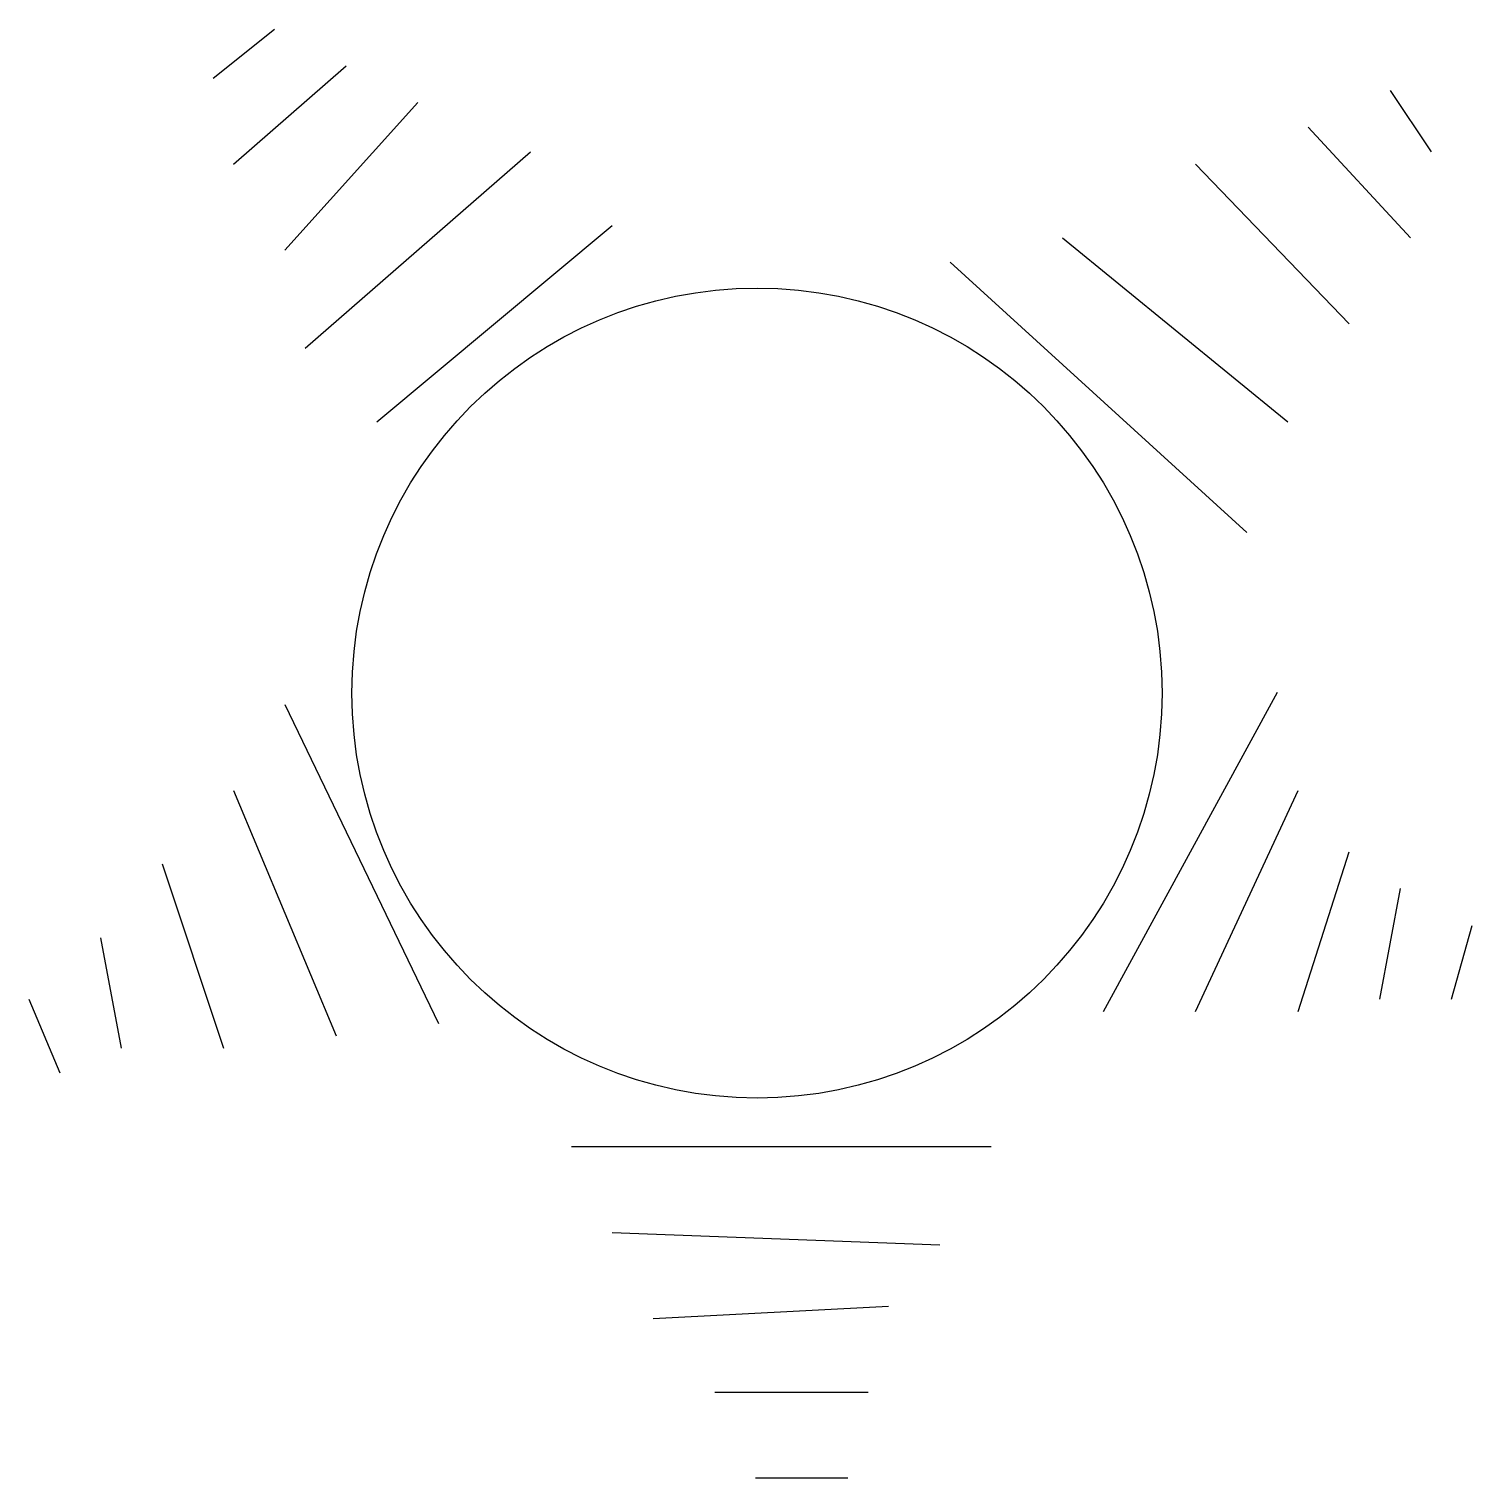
# Model space of a CAD drawing. Extents: x 469.619 to 469.815, y 357.49 to 357.687.
import ezdxf

# ---------------------------------------------------------------- set-up
doc = ezdxf.new("R2010")
doc.units = 0
doc.header["$LTSCALE"] = 7.5
doc.layers.get('0').update_dxf_attribs({"color": 24, "linetype": 'CONTINUOUS'})

msp = doc.modelspace()

# ---------------------------------------------------------------- linework, layer by layer
at = {"color": 0}
for p, q in [((469.64387, 357.68026), (469.65221, 357.68693)), ((469.64665, 357.66859), (469.66194, 357.68193)), ((469.6536, 357.65692), (469.67167, 357.67693)), ((469.80369, 357.6786), (469.80925, 357.67026)), ((469.79257, 357.67359), (469.80647, 357.65859)), ((469.65638, 357.64358), (469.68695, 357.67026)), ((469.77728, 357.66859), (469.79813, 357.64691)), ((469.66611, 357.63357), (469.69807, 357.66025)), ((469.75922, 357.65859), (469.78979, 357.63357)), ((469.74393, 357.65525), (469.78423, 357.61856)), ((469.76478, 357.55353), (469.7884, 357.59688)), ((469.6536, 357.59522), (469.67445, 357.55186)), ((469.64665, 357.58354), (469.66055, 357.55019)), ((469.77728, 357.55353), (469.79118, 357.58354)), ((469.79118, 357.55353), (469.79813, 357.5752)), ((469.63693, 357.57354), (469.64526, 357.54852)), ((469.8023, 357.55519), (469.80508, 357.5702)), ((469.81203, 357.55519), (469.81481, 357.5652)), ((469.62859, 357.56353), (469.63137, 357.54852)), ((469.61886, 357.55519), (469.62303, 357.54519)), ((469.69251, 357.53518), (469.74949, 357.53518)), ((469.69807, 357.52351), (469.74254, 357.52184)), ((469.70363, 357.51184), (469.73559, 357.5135)), ((469.71197, 357.50183), (469.73281, 357.50183)), ((469.71753, 357.49016), (469.73003, 357.49016))]:
    msp.add_line(p, q, dxfattribs=at)
msp.add_circle((469.71772, 357.59676), 0.055, dxfattribs=at)

doc.saveas('drawing.dxf')
